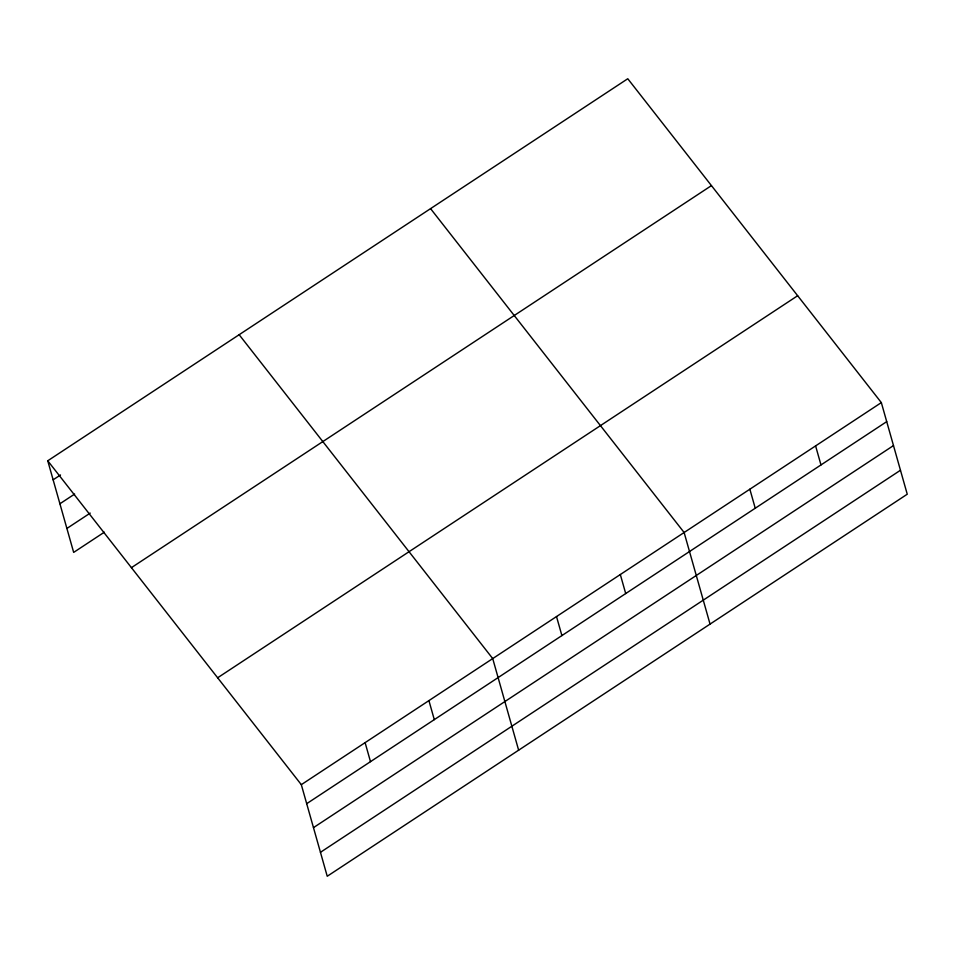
<?xml version="1.0" encoding="UTF-8"?>
<svg xmlns="http://www.w3.org/2000/svg" width="955" height="955" viewBox="0 0 955 955"><rect width="100%" height="100%" fill="white"/><g stroke="black" fill="none" stroke-linecap="round" stroke-linejoin="round"><path stroke-width="1.43" d="M47.75 460.788L627.769 78.74L881.334 402.604L907.25 494.213L327.231 876.26L301.314 784.664L47.75 460.788L73.666 552.396L104.346 532.186M53.134 479.816L60.499 474.969M59.914 503.774L74.633 494.069M66.898 528.449L90.212 513.086M131.42 567.664L711.439 185.616M217.633 677.787L797.652 295.728M301.314 784.664L881.334 402.604M306.698 803.68L886.717 421.632M313.479 827.639L893.486 445.579M320.45 852.314L900.47 470.254M430.562 208.632L684.126 532.508L710.043 624.104M239.156 334.716L492.72 658.58L518.637 750.188M815.594 445.901L820.978 464.93M749.854 489.199L755.238 508.227M620.32 574.528L625.704 593.556M556.514 616.56L561.898 635.576M428.914 700.612L434.298 719.628M365.108 742.632L370.492 761.66"/></g></svg>
